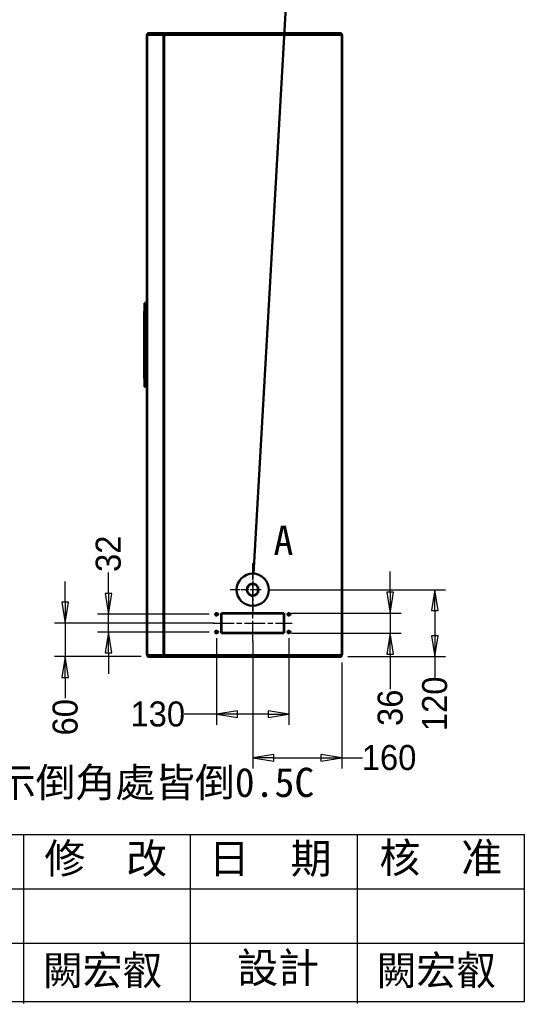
# Model space of a CAD drawing. Header units: millimetres. Extents: x 150 to 4305, y 150 to 3000.
# Drawn here: x 3398 to 4305, y 150 to 1918 of the extents above; entities that cross this region are included whole.
import ezdxf

# ---------------------------------------------------------------- set-up
doc = ezdxf.new("R2010")
doc.units = ezdxf.units.MM
doc.header["$LTSCALE"] = 15
doc.linetypes.add('CHAIN', pattern=[0.3543, 0.2362, -0.0295, 0.0591, -0.0295])
for name, color, linetype, lineweight in [('中心標記 (ISO)', 7, 'CHAIN', 15), ('中心線 (ISO)', 7, 'CHAIN', 15), ('可見 (ISO)', 7, 'Continuous', 35), ('圖框層', 7, 'Continuous', 20), ('標註 (ISO)', 7, 'Continuous', 20), ('標題 (ISO)', 7, 'Continuous', 40), ('窄部可見 (ISO)', 7, 'Continuous', 15), ('符號 (ISO)', 7, 'Continuous', 25), ('詳圖邊界 (JIS)', 7, 'Continuous', 30)]:
    doc.layers.add(name, color=color, linetype=linetype, lineweight=lineweight)
doc.styles.add('STSL_56', font='')
doc.styles.add('文字型式124', font='')
doc.styles.add('文字型式61', font='')
doc.styles.add('文字型式65', font='')
doc.styles.add('文字型式85', font='')
doc.styles.add('文字型式88', font='')
doc.styles.add('標示文字 (JIS)', font='')
doc.styles.add('註記文字 (JIS)', font='')
doc.styles.get('STSL_56').set_extended_font_data('DFKai-SB')
doc.styles.get('文字型式124').set_extended_font_data('DFKai-SB')
doc.styles.get('文字型式61').set_extended_font_data('DFKai-SB')
doc.styles.get('文字型式65').set_extended_font_data('DFKai-SB')
doc.styles.get('文字型式85').set_extended_font_data('DFKai-SB')
doc.styles.get('文字型式88').set_extended_font_data('DFKai-SB')
doc.styles.get('標示文字 (JIS)').set_extended_font_data('DFKai-SB')
doc.styles.get('註記文字 (JIS)').set_extended_font_data('PMingLiU')
doc.dimstyles.new('預設 (JIS)', dxfattribs={"dimscale": 15, "dimtxt": 3, "dimasz": 2.5, "dimexe": 1.3, "dimexo": 0.9, "dimgap": 0.3, "dimtad": 0, "dimtoh": 1, "dimrnd": 1e-08, "dimdsep": 46, "dimtxsty": '註記文字 (JIS)', "dimblk": 'Filled-1', "dimcen": 0.09, "dimdle": 10, "dimclrd": 256, "dimclre": 256, "dimclrt": 256, "dimadec": 0, "dimazin": 2, "dimtfac": 0.933333, "dimtmove": 0, "dimatfit": 3, "dimfxl": 0, "dimtolj": 1, "dimlwd": -1, "dimlwe": -1, "dimarcsym": 0})
doc.dimstyles.new('預設 (JIS)$7', dxfattribs={"dimscale": 15, "dimtxt": 3, "dimasz": 2.5, "dimexe": 1.3, "dimexo": 0.9, "dimgap": 0.3, "dimtad": 0, "dimtoh": 1, "dimrnd": 1e-08, "dimdsep": 46, "dimtxsty": '註記文字 (JIS)', "dimblk": 'Filled-1', "dimcen": 0.09, "dimdle": 10, "dimclrd": 256, "dimclre": 256, "dimclrt": 256, "dimadec": 0, "dimazin": 2, "dimtfac": 0.933333, "dimtmove": 0, "dimatfit": 3, "dimfxl": 0, "dimtolj": 1, "dimlwd": -1, "dimlwe": -1, "dimarcsym": 0})

# ---------------------------------------------------------------- blocks, each defined once
blk = doc.blocks.new('標題欄框 ISO')
at = {"layer": '圖框層', "color": 7}
for p, q in [((85.95, 35.03), (362.95, 35.03)), ((302.95, 14.81), (302.95, 35.03)), ((322.95, 15.04), (322.95, 35.03)), ((342.95, 14.81), (342.95, 35.03)), ((362.95, 15.04), (362.95, 35.04)), ((202.95, 28.53), (362.95, 28.53)), ((202.95, 22.03), (362.95, 22.03)), ((85.95, 15.03), (362.95, 15.03))]:
    blk.add_line(p, q, dxfattribs=at)
at = {"layer": '圖框層', "color": 7, "style": 'STSL_56'}
for s, p in [('修  改', (305.41, 30.37)), ('日  期', (325.12, 30.37)), ('核  准', (345.57, 30.45)), ('設計', (328.53, 17.27))]:
    blk.add_text(s, height=3.599, dxfattribs=at).set_placement(p)
at = {"layer": '標題 (ISO)'}
for tag, p, height, style in [('描述_001', (86.64, 197.62), 4, '文字型式65'), ('授權者_001', (290.05, 39.53), 3.5, '文字型式85'), ('材料_001', (243.45, 30.38), 3, '文字型式61'), ('狀態_001', (264.8, 30.13), 3.5, '文字型式85'), ('視圖比例_001', (286.42, 30.17), 3.5, '文字型式85'), ('主題_001', (147.63, 28.83), 3.3, '文字型式124'), ('建立日期_001', (285.14, 24.12), 2.5, '文字型式88'), ('標題_001', (217.53, 16.9), 3.5, '文字型式85'), ('零件號碼_001', (254.88, 17.13), 3, '文字型式61'), ('工程師_001', (305.23, 17.01), 3.5, '文字型式85'), ('設計師_001', (345.23, 17.01), 3.5, '文字型式85')]:
    blk.add_attdef(tag, p, '', height=height, dxfattribs=dict(at, style=style))
blk = doc.blocks.new('Filled-1')
at = {"color": 0}
for p, q in [((0, 0), (-1, 0.16)), ((-1, 0.16), (-1, -0.16)), ((-1, 0), (0, 0)), ((-1, -0.16), (0, 0))]:
    blk.add_line(p, q, dxfattribs=at)
at = {"color": 0, "flags": 128}
blk.add_lwpolyline([(-1, -0.16), (0, 0)], dxfattribs=at)
at = {"color": 0}
blk.add_solid([(-1, -0.16), (0, 0), (-1, 0.16), (-1, -0.16)], dxfattribs=at)
blk = doc.blocks.new('*D17')
at = {"layer": 'Defpoints', "color": 0}
for p in [(3816.8, 815.3), (3976.8, 776.1), (3816.8, 591.5)]:
    blk.add_point(p, dxfattribs=at)
at = {"layer": '標註 (ISO)'}
for p, q in [((3816.8, 801.8), (3816.8, 572)), ((3976.8, 762.6), (3976.8, 572)), ((3854.3, 591.5), (3939.3, 591.5)), ((3976.8, 591.5), (4014.3, 591.5))]:
    blk.add_line(p, q, dxfattribs=at)
at = {"layer": '標註 (ISO)', "xscale": 37.5, "yscale": 37.5, "zscale": 37.5, "rotation": 180}
blk.add_blockref('Filled-1', (3816.8, 591.5), dxfattribs=at)
at = {"layer": '標註 (ISO)', "xscale": 37.5, "yscale": 37.5, "zscale": 37.5}
blk.add_blockref('Filled-1', (3976.8, 591.5), dxfattribs=at)
at = {"layer": '標註 (ISO)', "insert": (4061.8, 591.5), "char_height": 45, "attachment_point": 5, "style": '註記文字 (JIS)'}
blk.add_mtext('\\A1;160', dxfattribs=at)
blk = doc.blocks.new('*D18')
at = {"layer": 'Defpoints', "color": 0}
for p in [(3751.8, 819.8), (3881.8, 819.8), (3751.8, 669.8)]:
    blk.add_point(p, dxfattribs=at)
at = {"layer": '標註 (ISO)'}
for p, q in [((3751.8, 806.3), (3751.8, 650.3)), ((3881.8, 806.3), (3881.8, 650.3)), ((3751.8, 669.8), (3693.4, 669.8)), ((3844.3, 669.8), (3789.3, 669.8))]:
    blk.add_line(p, q, dxfattribs=at)
at = {"layer": '標註 (ISO)', "xscale": 37.5, "yscale": 37.5, "zscale": 37.5, "rotation": 180}
blk.add_blockref('Filled-1', (3751.8, 669.8), dxfattribs=at)
at = {"layer": '標註 (ISO)', "xscale": 37.5, "yscale": 37.5, "zscale": 37.5}
blk.add_blockref('Filled-1', (3881.8, 669.8), dxfattribs=at)
at = {"layer": '標註 (ISO)', "insert": (3645.9, 669.8), "char_height": 45, "attachment_point": 5, "style": '註記文字 (JIS)'}
blk.add_mtext('\\A1;130', dxfattribs=at)
blk = doc.blocks.new('*D19')
at = {"layer": 'Defpoints', "color": 0}
for p in [(3479.6, 833.3), (3760.8, 833.3), (3629.6, 773.3)]:
    blk.add_point(p, dxfattribs=at)
at = {"layer": '標註 (ISO)'}
for p, q in [((3479.6, 870.8), (3479.6, 908.3)), ((3747.3, 833.3), (3460.1, 833.3)), ((3479.6, 833.3), (3479.6, 773.3)), ((3616.1, 773.3), (3460.1, 773.3)), ((3479.6, 735.8), (3479.6, 698.3))]:
    blk.add_line(p, q, dxfattribs=at)
at = {"layer": '標註 (ISO)', "xscale": 37.5, "yscale": 37.5, "zscale": 37.5}
for p, rotation in [((3479.6, 833.3), 270), ((3479.6, 773.3), 90)]:
    blk.add_blockref('Filled-1', p, dxfattribs=dict(at, rotation=rotation))
at = {"layer": '標註 (ISO)', "insert": (3479.6, 664.2), "char_height": 45, "attachment_point": 5, "rotation": 90, "style": '註記文字 (JIS)'}
blk.add_mtext('\\A1;60', dxfattribs=at)
blk = doc.blocks.new('*D20')
at = {"layer": 'Defpoints', "color": 0}
for p in [(3872.8, 851.3), (3872.8, 815.3), (4064, 815.3)]:
    blk.add_point(p, dxfattribs=at)
at = {"layer": '標註 (ISO)'}
for p, q in [((4064, 888.8), (4064, 926.3)), ((3886.3, 851.3), (4083.5, 851.3)), ((4064, 851.3), (4064, 815.3)), ((3886.3, 815.3), (4083.5, 815.3)), ((4064, 777.8), (4064, 714.9))]:
    blk.add_line(p, q, dxfattribs=at)
at = {"layer": '標註 (ISO)', "xscale": 37.5, "yscale": 37.5, "zscale": 37.5}
for p, rotation in [((4064, 851.3), 270), ((4064, 815.3), 90)]:
    blk.add_blockref('Filled-1', p, dxfattribs=dict(at, rotation=rotation))
at = {"layer": '標註 (ISO)', "insert": (4064, 681.2), "char_height": 45, "attachment_point": 5, "rotation": 90, "style": '註記文字 (JIS)'}
blk.add_mtext('\\A1;36', dxfattribs=at)
blk = doc.blocks.new('*D21')
at = {"layer": 'Defpoints', "color": 0}
for p in [(3751.8, 849.3), (3557.1, 817.3), (3751.8, 817.3)]:
    blk.add_point(p, dxfattribs=at)
at = {"layer": '標註 (ISO)'}
for p, q in [((3557.1, 886.8), (3557.1, 924.3)), ((3738.3, 849.3), (3537.6, 849.3)), ((3557.1, 817.3), (3557.1, 849.3)), ((3738.3, 817.3), (3537.6, 817.3)), ((3557.1, 779.8), (3557.1, 742.3))]:
    blk.add_line(p, q, dxfattribs=at)
at = {"layer": '標註 (ISO)', "xscale": 37.5, "yscale": 37.5, "zscale": 37.5}
for p, rotation in [((3557.1, 849.3), 270), ((3557.1, 817.3), 90)]:
    blk.add_blockref('Filled-1', p, dxfattribs=dict(at, rotation=rotation))
at = {"layer": '標註 (ISO)', "insert": (3557.1, 958.1), "char_height": 45, "attachment_point": 5, "rotation": 90, "style": '註記文字 (JIS)'}
blk.add_mtext('\\A1;32', dxfattribs=at)
blk = doc.blocks.new('2dDetail0')
at = {"layer": '詳圖邊界 (JIS)'}
blk.add_circle((254.44, 59.56), 1.93, dxfattribs=at)
at = {"layer": '詳圖邊界 (JIS)', "insert": (256.93, 63.73), "char_height": 3.5, "attachment_point": 7, "style": '標示文字 (JIS)'}
blk.add_mtext('A', dxfattribs=at)
blk = doc.blocks.new('2dTransSymbol1')
at = {"layer": '詳圖邊界 (JIS)'}
blk.add_line((254.55, 61.48), (259.02, 139.79), dxfattribs=at)
blk.add_circle((260.12, 159.04), 19.28, dxfattribs=at)
blk = doc.blocks.new('*D53')
at = {"layer": 'Defpoints', "color": 0}
for p in [(3831.8, 893.3), (4144, 893.3), (3974, 773.3)]:
    blk.add_point(p, dxfattribs=at)
at = {"layer": '標註 (ISO)'}
for p, q in [((3845.3, 893.3), (4163.5, 893.3)), ((4144, 855.8), (4144, 810.8)), ((3987.5, 773.3), (4163.5, 773.3)), ((4144, 773.3), (4144, 735.8))]:
    blk.add_line(p, q, dxfattribs=at)
at = {"layer": '標註 (ISO)', "xscale": 37.5, "yscale": 37.5, "zscale": 37.5}
for p, rotation in [((4144, 893.3), 90), ((4144, 773.3), 270)]:
    blk.add_blockref('Filled-1', p, dxfattribs=dict(at, rotation=rotation))
at = {"layer": '標註 (ISO)', "insert": (4144, 688.3), "char_height": 45, "attachment_point": 5, "rotation": 90, "style": '註記文字 (JIS)'}
blk.add_mtext('\\A1;120', dxfattribs=at)

msp = doc.modelspace()

# ---------------------------------------------------------------- linework, layer by layer
at = {"layer": '中心標記 (ISO)', "linetype": 'CHAIN', "ltscale": 6.00042}
msp.add_line((3816.7947, 933.8001), (3816.7947, 852.8001), dxfattribs=at)
at = {"layer": '中心標記 (ISO)', "linetype": 'CHAIN', "ltscale": 4.111367}
msp.add_line((3831.7947, 893.3001), (3776.2947, 893.3001), dxfattribs=at)
at = {"layer": '中心線 (ISO)', "linetype": 'CHAIN', "ltscale": 10.42819}
msp.add_line((3816.7947, 800.3001), (3816.7947, 941.0698), dxfattribs=at)
at = {"layer": '中心線 (ISO)', "linetype": 'CHAIN', "ltscale": 10.51933}
msp.add_line((3745.7947, 833.3001), (3887.7947, 833.3001), dxfattribs=at)
at = {"layer": '可見 (ISO)'}
for p, q in [((3656.6947, 1893.3001), (3629.5947, 1893.3001)), ((3629.5947, 1891.3001), (3629.5947, 1893.3001)), ((3656.6947, 1891.3001), (3656.6947, 1893.3001)), ((3973.9947, 1893.3001), (3659.5947, 1893.3001)), ((3973.9947, 1891.3001), (3973.9947, 1893.3001)), ((3629.5947, 1890.5001), (3626.7947, 1890.5001)), ((3626.7947, 776.1001), (3626.7947, 1890.5001)), ((3629.5947, 1891.3001), (3656.6947, 1891.3001)), ((3629.5947, 1890.5001), (3629.5947, 1891.2294)), ((3629.5947, 1891.2294), (3656.6947, 1891.2294)), ((3656.6947, 1891.2294), (3656.6947, 775.3708)), ((3656.8057, 1890.5001), (3656.7947, 1890.5001)), ((3656.7947, 1890.5001), (3656.7947, 1890.4294)), ((3656.7947, 776.1708), (3656.7947, 1890.4294)), ((3973.9947, 1891.3001), (3659.5947, 1891.3001)), ((3659.5947, 1891.2294), (3973.9947, 1891.2294)), ((3973.9947, 1891.2294), (3973.9947, 1890.5001)), ((3976.7947, 1890.5001), (3973.9947, 1890.5001)), ((3976.7947, 1890.5001), (3976.7947, 776.1001)), ((3656.6947, 1458.3001), (3656.7947, 1458.3001)), ((3621.7947, 1408.3001), (3621.7947, 1393.3001)), ((3626.7947, 1408.3001), (3621.7947, 1408.3001)), ((3621.7947, 1273.3001), (3621.7947, 1393.3001)), ((3621.7947, 1273.3001), (3621.7947, 1258.3001)), ((3626.7947, 1258.3001), (3621.7947, 1258.3001)), ((3656.7947, 1211.7143), (3656.6947, 1211.7143)), ((3656.7947, 1210.3001), (3656.6947, 1210.3001)), ((3656.6947, 1208.3001), (3656.7947, 1208.3001)), ((3825.7947, 898.7084), (3825.7947, 887.8918)), ((3760.7947, 851.3001), (3872.7947, 851.3001)), ((3760.7947, 815.3001), (3760.7947, 851.3001)), ((3872.7947, 851.3001), (3872.7947, 815.3001)), ((3872.7947, 815.3001), (3760.7947, 815.3001)), ((3626.7947, 776.1001), (3629.5947, 776.1001)), ((3629.5947, 775.3708), (3629.5947, 776.1001)), ((3656.6947, 775.3708), (3629.5947, 775.3708)), ((3629.5947, 775.3001), (3656.6947, 775.3001)), ((3629.5947, 775.3001), (3629.5947, 773.3001)), ((3629.5947, 773.3001), (3656.6947, 773.3001)), ((3656.6947, 775.3001), (3656.6947, 773.3001)), ((3656.7947, 776.1708), (3656.7947, 776.1001)), ((3656.8057, 776.1001), (3656.7947, 776.1001)), ((3973.9947, 775.3708), (3659.5947, 775.3708)), ((3973.9947, 775.3001), (3659.5947, 775.3001)), ((3659.5947, 773.3001), (3973.9947, 773.3001)), ((3973.9947, 776.1001), (3973.9947, 775.3708)), ((3973.9947, 776.1001), (3976.7947, 776.1001)), ((3973.9947, 775.3001), (3973.9947, 773.3001))]:
    msp.add_line(p, q, dxfattribs=at)
for centre in [(3751.7947, 849.3001), (3881.7947, 849.3001), (3751.7947, 817.3001), (3881.7947, 817.3001)]:
    msp.add_circle(centre, 2.067, dxfattribs=at)
for centre, radius, start, end in [((3629.5947, 1890.5001), 2.8, 90, 180), ((3973.9947, 1890.5001), 2.8, 0, 90), ((3629.5947, 1890.5001), 0.8, 90, 180), ((3659.5947, 1890.5001), 0.8, 90, 115.2932452), ((3973.9947, 1890.5001), 0.8, 0, 90), ((3816.7947, 893.3001), 10.5, 31.0027191, 328.9972809), ((3629.5947, 776.1001), 2.8, 180, 270), ((3629.5947, 776.1001), 0.8, 180, 270), ((3659.5947, 776.1001), 0.8, 244.7067547, 270), ((3973.9947, 776.1001), 2.8, 270, 0), ((3973.9947, 776.1001), 0.8, 270, 0)]:
    msp.add_arc(centre, radius, start, end, dxfattribs=at)
for points, knots in [([(3659.5947, 1893.3001), (3658.625, 1893.3001), (3657.6732, 1892.7558), (3657.1815, 1891.92), (3656.9297, 1891.4922), (3656.7947, 1890.9965), (3656.7947, 1890.5001)], [-3.141592654, -3.141592654, -3.141592654, -3.141592654, -2.102623558, -2.102623558, -2.102623558, -1.570796327, -1.570796327, -1.570796327, -1.570796327]), ([(3656.7947, 1890.4294), (3656.7947, 1890.7064), (3657.3391, 1890.9784), (3658.1748, 1891.1189), (3658.6026, 1891.1908), (3659.0984, 1891.2294), (3659.5947, 1891.2294)], [1.570796327, 1.570796327, 1.570796327, 1.570796327, 2.609765423, 2.609765423, 2.609765423, 3.141592654, 3.141592654, 3.141592654, 3.141592654]), ([(3659.5947, 775.3708), (3658.625, 775.3708), (3657.6732, 775.5263), (3657.1815, 775.7651), (3656.9297, 775.8873), (3656.7947, 776.029), (3656.7947, 776.1708)], [-3.141592654, -3.141592654, -3.141592654, -3.141592654, -2.102623558, -2.102623558, -2.102623558, -1.570796327, -1.570796327, -1.570796327, -1.570796327]), ([(3656.7947, 776.1001), (3656.7947, 775.1304), (3657.3391, 774.1786), (3658.1748, 773.6868), (3658.6026, 773.4351), (3659.0984, 773.3001), (3659.5947, 773.3001)], [1.570796327, 1.570796327, 1.570796327, 1.570796327, 2.609765423, 2.609765423, 2.609765423, 3.141592654, 3.141592654, 3.141592654, 3.141592654])]:
    msp.add_open_spline(points, degree=3, knots=knots, dxfattribs=at)
at = {"layer": '窄部可見 (ISO)'}
for centre in [(3751.7947, 849.3001), (3881.7947, 849.3001), (3751.7947, 817.3001), (3881.7947, 817.3001)]:
    msp.add_circle(centre, 2.5, dxfattribs=at)

# ---------------------------------------------------------------- block references
ref = msp.add_blockref('標題欄框 ISO', (-1139.2195, -72.164), dxfattribs=dict(xscale=15, yscale=15, zscale=15))
ref.add_attrib('工程師_001', '闕宏叡', (3439.2664, 182.9932), dxfattribs={"layer": '標題 (ISO)', "height": 52.5, "style": '文字型式85'})
ref.add_attrib('設計師_001', '闕宏叡', (4039.2672, 182.9929), dxfattribs={"layer": '標題 (ISO)', "height": 52.5, "style": '文字型式85'})
ref.add_attrib('授權者_001', '未標示倒角處皆倒0.5C', (3211.5539, 520.8546), dxfattribs={"layer": '標題 (ISO)', "height": 52.499999, "style": '文字型式85'})
at = {"xscale": 15, "yscale": 15, "zscale": 15}
msp.add_blockref('2dTransSymbol1', (0, 0), dxfattribs=at)
at = {"layer": '詳圖邊界 (JIS)', "xscale": 15, "yscale": 15, "zscale": 15}
msp.add_blockref('2dDetail0', (0, 0), dxfattribs=at)

# ---------------------------------------------------------------- dimensions: what is measured, and where the dimension line sits
at = {"layer": '標註 (ISO)'}
for base, p1, p2, angle, override, picture, middle in [((3557.0581, 817.3001), (3751.7947, 849.3001), (3751.7947, 817.3001), 90, {"dimgap": 0.3, "dimtoh": 0, "dimdec": 2, "dimtol": 0, "dimlim": 0, "dimtp": 0, "dimtm": 0, "dimtdec": 2, "dimtofl": 1, "dimatfit": 1}, '*D21', (3557.0581, 958.1351)), ((4063.9901, 815.3001), (3872.7947, 851.3001), (3872.7947, 815.3001), 90, {"dimgap": 0.3, "dimtoh": 0, "dimdec": 2, "dimtol": 0, "dimlim": 0, "dimtp": 0, "dimtm": 0, "dimtdec": 2, "dimtofl": 1, "dimatfit": 1}, '*D20', (4063.9901, 681.2097)), ((3479.5947, 833.3001), (3629.5947, 773.3001), (3760.7947, 833.3001), 90, {"dimgap": 0.3, "dimtoh": 0, "dimdec": 2, "dimtol": 0, "dimlim": 0, "dimtp": 0, "dimtm": 0, "dimtdec": 2, "dimtofl": 1, "dimatfit": 1}, '*D19', (3479.5947, 664.2361)), ((4144.0015, 893.3001), (3973.9947, 773.3001), (3831.7947, 893.3001), 270, {"dimgap": 0.3, "dimtoh": 0, "dimdec": 2, "dimtol": 0, "dimlim": 0, "dimtp": 0, "dimtm": 0, "dimtdec": 2, "dimtofl": 0, "dimatfit": 2}, '*D53', (4144.0015, 688.3277)), ((3751.7947, 669.8001), (3881.7947, 819.8001), (3751.7947, 819.8001), 180, {"dimgap": 0.3, "dimtoh": 0, "dimdec": 2, "dimtol": 0, "dimlim": 0, "dimtp": 0, "dimtm": 0, "dimtdec": 2, "dimtofl": 0, "dimatfit": 2}, '*D18', (3645.8897, 669.8001)), ((3816.7947, 591.5493), (3976.7947, 776.1001), (3816.7947, 815.3001), 180, {"dimgap": 0.3, "dimtoh": 0, "dimdec": 2, "dimtol": 0, "dimlim": 0, "dimtp": 0, "dimtm": 0, "dimtdec": 2, "dimtofl": 0, "dimatfit": 2}, '*D17', (4061.7671, 591.5493))]:
    dim = msp.add_linear_dim(base=base, p1=p1, p2=p2, angle=angle, dimstyle='預設 (JIS)', override=override, dxfattribs=at)
    dim.commit()
    dim.dimension.update_dxf_attribs({"geometry": picture, "text_midpoint": middle, "dimtype": 160})

# ---------------------------------------------------------------- leaders
at = {"layer": '符號 (ISO)', "annotation_type": 0, "has_hookline": 1, "hookline_direction": 0, "text_width": 462.8198}
msp.add_leader([(2918.8733, 1700.7042), (3098.3907, 2067.7626), (3135.8907, 2067.7626)], dimstyle='預設 (JIS)$7', override={"dimtad": 0}, dxfattribs=at)

doc.saveas('drawing.dxf')
